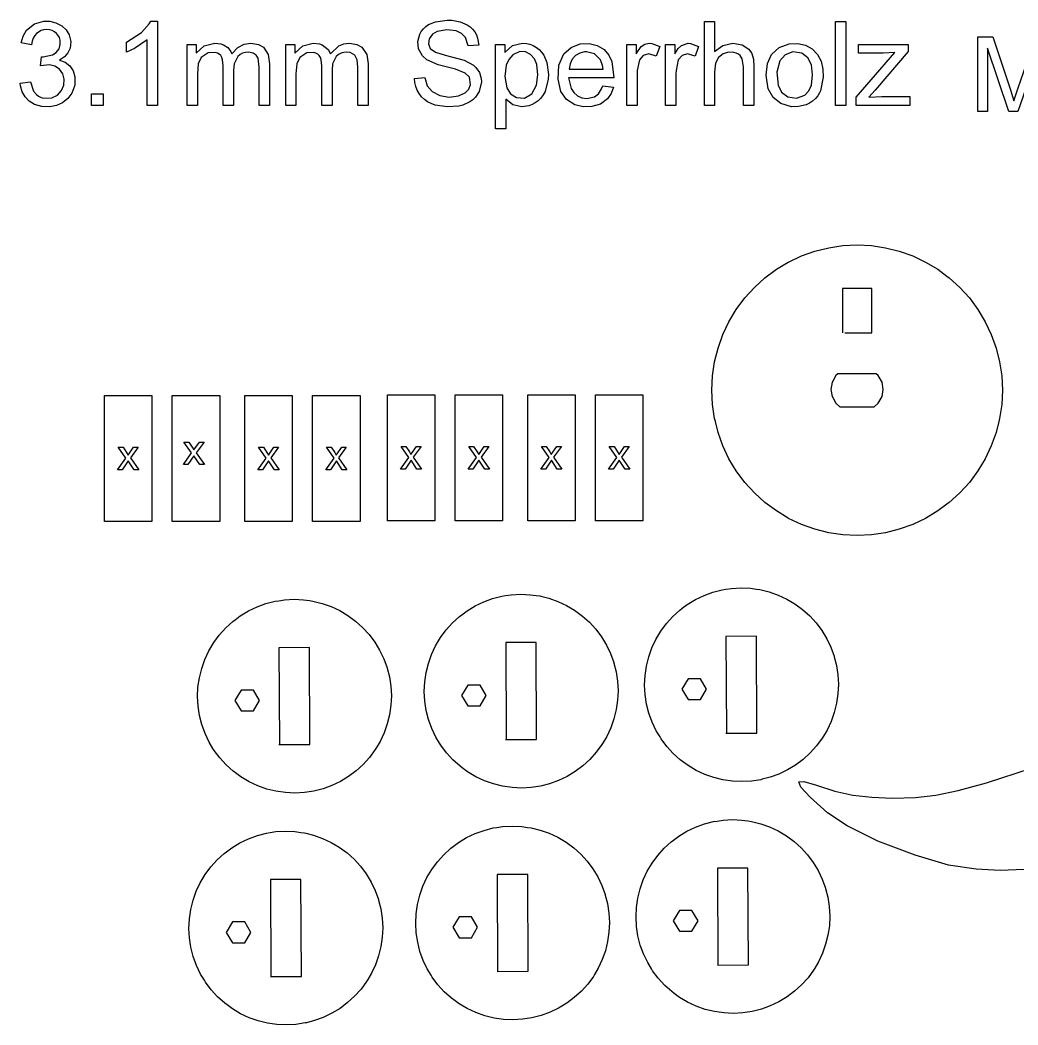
# Model space of a CAD drawing. Extents: x -193 to 193, y -107 to 107.
# Drawn here: x -193.3 to -93.6, y 6.9 to 107.3 of the extents above; entities that cross this region are included whole.
import ezdxf

# ---------------------------------------------------------------- set-up
doc = ezdxf.new("R2010")
doc.units = 0
doc.layers.add('MODELSKETCH_VISIBLE', color=7, linetype='CONTINUOUS')

msp = doc.modelspace()

# ---------------------------------------------------------------- linework, layer by layer
at = {"layer": 'MODELSKETCH_VISIBLE'}
for p, q in [((-192.6, 106.29), (-191.83, 106.91)), ((-191.83, 106.91), (-190.87, 107.17)), ((-190.87, 107.17), (-190.29, 107.16)), ((-190.29, 107.16), (-189.67, 107.01)), ((-189.67, 107.01), (-189.09, 106.72)), ((-189.09, 106.72), (-188.65, 106.32)), ((-181.12, 106.05), (-180.36, 106.9)), ((-180.36, 106.9), (-180.2, 107.18)), ((-180.2, 107.18), (-179.54, 107.18)), ((-179.54, 107.18), (-179.54, 98.75)), ((-153.17, 106.16), (-152.96, 106.42)), ((-152.96, 106.42), (-152.72, 106.64)), ((-152.72, 106.64), (-152.44, 106.84)), ((-152.44, 106.84), (-151.76, 107.12)), ((-151.76, 107.12), (-150.57, 107.28)), ((-150.57, 107.28), (-150.12, 107.26)), ((-150.12, 107.26), (-149.3, 107.12)), ((-149.3, 107.12), (-148.59, 106.82)), ((-148.59, 106.82), (-148.3, 106.61)), ((-148.3, 106.61), (-148.04, 106.38)), ((-124.89, 107.14), (-123.86, 107.14)), ((-124.89, 98.75), (-124.89, 107.14)), ((-123.86, 107.14), (-123.86, 104.13)), ((-111.78, 107.14), (-110.75, 107.14)), ((-111.78, 98.75), (-111.78, 107.14)), ((-110.75, 107.14), (-110.75, 98.75)), ((-193.15, 105), (-192.96, 105.68)), ((-192.96, 105.68), (-192.6, 106.29)), ((-191.94, 105.48), (-192.05, 105.17)), ((-191.79, 105.74), (-191.94, 105.48)), ((-191.61, 105.95), (-191.79, 105.74)), ((-191.16, 106.24), (-191.61, 105.95)), ((-190.9, 106.3), (-191.16, 106.24)), ((-190.61, 106.33), (-190.9, 106.3)), ((-190.32, 106.3), (-190.61, 106.33)), ((-190.06, 106.24), (-190.32, 106.3)), ((-189.82, 106.12), (-190.06, 106.24)), ((-189.62, 105.96), (-189.82, 106.12)), ((-189.45, 105.76), (-189.62, 105.96)), ((-189.33, 105.54), (-189.45, 105.76)), ((-189.26, 105.29), (-189.33, 105.54)), ((-188.65, 106.32), (-188.35, 105.82)), ((-188.35, 105.82), (-188.18, 105.16)), ((-182.63, 105.07), (-181.12, 106.05)), ((-153.52, 105.16), (-153.32, 105.88)), ((-153.32, 105.88), (-153.17, 106.16)), ((-152.39, 105.42), (-152.45, 104.92)), ((-152.06, 105.88), (-152.39, 105.42)), ((-151.57, 106.16), (-152.06, 105.88)), ((-150.63, 106.31), (-151.57, 106.16)), ((-149.68, 106.21), (-150.63, 106.31)), ((-149.15, 105.96), (-149.68, 106.21)), ((-148.75, 105.54), (-149.15, 105.96)), ((-148.48, 104.7), (-148.75, 105.54)), ((-148.04, 106.38), (-147.83, 106.1)), ((-147.83, 106.1), (-147.66, 105.8)), ((-147.66, 105.8), (-147.54, 105.48)), ((-147.54, 105.48), (-147.42, 104.78)), ((-97.56, 98.14), (-97.56, 105.6)), ((-97.56, 105.6), (-96.08, 105.6)), ((-96.08, 105.6), (-94.31, 100.32)), ((-93.56, 100.41), (-91.77, 105.6)), ((-192.12, 104.82), (-193.15, 105)), ((-192.05, 105.17), (-192.12, 104.82)), ((-189.64, 104.05), (-189.36, 104.41)), ((-189.36, 104.41), (-189.24, 104.84)), ((-189.24, 104.84), (-189.26, 105.29)), ((-188.25, 104.48), (-188.47, 104)), ((-188.18, 105.16), (-188.25, 104.48)), ((-182.63, 104.07), (-182.63, 105.07)), ((-181.84, 104.44), (-182.63, 104.07)), ((-180.57, 105.32), (-181.84, 104.44)), ((-180.57, 98.75), (-180.57, 105.32)), ((-176.57, 104.83), (-175.65, 104.83)), ((-176.57, 98.75), (-176.57, 104.83)), ((-175.65, 104.83), (-175.65, 103.98)), ((-175.65, 103.98), (-174.86, 104.71)), ((-174.86, 104.71), (-173.81, 104.97)), ((-173.81, 104.97), (-173.19, 104.9)), ((-173.19, 104.9), (-172.93, 104.81)), ((-172.93, 104.81), (-172.5, 104.54)), ((-172.5, 104.54), (-172.19, 104.14)), ((-172.09, 103.9), (-171.49, 104.55)), ((-171.49, 104.55), (-170.88, 104.87)), ((-170.88, 104.87), (-170.21, 104.97)), ((-170.21, 104.97), (-169.99, 104.96)), ((-169.99, 104.96), (-169.44, 104.85)), ((-169.44, 104.85), (-168.95, 104.58)), ((-168.95, 104.58), (-168.46, 103.83)), ((-166.72, 104.83), (-165.8, 104.83)), ((-166.72, 98.75), (-166.72, 104.83)), ((-165.8, 104.83), (-165.8, 103.98)), ((-165.8, 103.98), (-165.01, 104.71)), ((-165.01, 104.71), (-163.96, 104.97)), ((-163.96, 104.97), (-163.35, 104.9)), ((-163.35, 104.9), (-163.08, 104.81)), ((-163.08, 104.81), (-162.48, 104.35)), ((-162.25, 103.9), (-161.41, 104.7)), ((-161.41, 104.7), (-160.91, 104.9)), ((-160.91, 104.9), (-160.37, 104.97)), ((-160.37, 104.97), (-160.15, 104.96)), ((-160.15, 104.96), (-159.6, 104.85)), ((-159.6, 104.85), (-159.1, 104.58)), ((-159.1, 104.58), (-158.61, 103.83)), ((-153.45, 104.42), (-153.52, 105.16)), ((-153.06, 103.7), (-153.45, 104.42)), ((-152.45, 104.92), (-152.27, 104.46)), ((-152.27, 104.46), (-151.74, 104.08)), ((-147.42, 104.78), (-148.48, 104.7)), ((-145.75, 104.83), (-144.81, 104.83)), ((-145.75, 96.42), (-145.75, 104.83)), ((-144.81, 104.83), (-144.81, 104.04)), ((-144.81, 104.04), (-144.06, 104.73)), ((-144.06, 104.73), (-143.05, 104.97)), ((-143.05, 104.97), (-142.67, 104.94)), ((-142.67, 104.94), (-142.31, 104.87)), ((-142.31, 104.87), (-141.98, 104.74)), ((-141.98, 104.74), (-141.67, 104.56)), ((-141.67, 104.56), (-141.39, 104.35)), ((-138.92, 103.9), (-138.2, 104.56)), ((-138.2, 104.56), (-137.29, 104.91)), ((-137.29, 104.91), (-136.39, 104.95)), ((-136.39, 104.95), (-135.6, 104.76)), ((-135.6, 104.76), (-134.9, 104.33)), ((-132.63, 104.83), (-131.7, 104.83)), ((-132.63, 98.75), (-132.63, 104.83)), ((-131.7, 104.83), (-131.7, 103.91)), ((-131.7, 103.91), (-131.21, 104.63)), ((-131.21, 104.63), (-130.83, 104.88)), ((-130.83, 104.88), (-130.39, 104.97)), ((-130.39, 104.97), (-130.13, 104.95)), ((-130.13, 104.95), (-129.33, 104.64)), ((-129.33, 104.64), (-129.69, 103.68)), ((-128.76, 104.83), (-127.84, 104.83)), ((-128.76, 98.75), (-128.76, 104.83)), ((-127.84, 104.83), (-127.84, 103.91)), ((-127.84, 103.91), (-127.5, 104.44)), ((-127.5, 104.44), (-127.18, 104.76)), ((-127.18, 104.76), (-126.52, 104.97)), ((-126.52, 104.97), (-126.26, 104.95)), ((-126.26, 104.95), (-125.46, 104.64)), ((-125.46, 104.64), (-125.82, 103.68)), ((-123.86, 104.13), (-123.04, 104.76)), ((-123.04, 104.76), (-122.03, 104.97)), ((-122.03, 104.97), (-121.12, 104.82)), ((-121.12, 104.82), (-120.44, 104.38)), ((-120.44, 104.38), (-120.15, 103.96)), ((-118.18, 103.83), (-117.4, 104.56)), ((-117.4, 104.56), (-116.4, 104.92)), ((-116.4, 104.92), (-115.55, 104.95)), ((-115.55, 104.95), (-114.78, 104.79)), ((-114.78, 104.79), (-114.11, 104.41)), ((-114.11, 104.41), (-113.57, 103.86)), ((-109.5, 104.83), (-104.53, 104.83)), ((-109.5, 103.99), (-109.5, 104.83)), ((-104.53, 104.83), (-104.53, 104.15)), ((-94.46, 98.14), (-96.61, 104.49)), ((-96.61, 104.49), (-96.61, 98.14)), ((-191.22, 102.72), (-191.11, 103.63)), ((-191.11, 103.63), (-190.94, 103.62)), ((-190.94, 103.62), (-190.03, 103.81)), ((-190.03, 103.81), (-189.64, 104.05)), ((-188.83, 103.6), (-189.33, 103.29)), ((-188.47, 104), (-188.83, 103.6)), ((-175.15, 103.56), (-175.45, 102.93)), ((-174.45, 104.02), (-175.15, 103.56)), ((-173.77, 104.05), (-174.45, 104.02)), ((-173.54, 103.99), (-173.77, 104.05)), ((-173.36, 103.88), (-173.54, 103.99)), ((-173.21, 103.73), (-173.36, 103.88)), ((-173.1, 103.54), (-173.21, 103.73)), ((-173.02, 103.3), (-173.1, 103.54)), ((-172.19, 104.14), (-172.09, 103.9)), ((-171.5, 103.65), (-171.87, 102.92)), ((-171.28, 103.84), (-171.5, 103.65)), ((-171.03, 103.97), (-171.28, 103.84)), ((-170.75, 104.05), (-171.03, 103.97)), ((-170.44, 104.07), (-170.75, 104.05)), ((-169.96, 103.98), (-170.44, 104.07)), ((-169.66, 103.78), (-169.96, 103.98)), ((-169.46, 103.47), (-169.66, 103.78)), ((-169.36, 102.58), (-169.46, 103.47)), ((-168.46, 103.83), (-168.34, 102.92)), ((-165.31, 103.56), (-165.6, 102.93)), ((-164.61, 104.02), (-165.31, 103.56)), ((-163.92, 104.05), (-164.61, 104.02)), ((-163.7, 103.99), (-163.92, 104.05)), ((-163.51, 103.88), (-163.7, 103.99)), ((-163.36, 103.73), (-163.51, 103.88)), ((-163.25, 103.54), (-163.36, 103.73)), ((-163.18, 103.3), (-163.25, 103.54)), ((-162.48, 104.35), (-162.25, 103.9)), ((-161.66, 103.65), (-162.03, 102.92)), ((-161.44, 103.84), (-161.66, 103.65)), ((-161.18, 103.97), (-161.44, 103.84)), ((-160.9, 104.05), (-161.18, 103.97)), ((-160.6, 104.07), (-160.9, 104.05)), ((-160.26, 104.03), (-160.6, 104.07)), ((-159.81, 103.78), (-160.26, 104.03)), ((-159.57, 103.31), (-159.81, 103.78)), ((-158.61, 103.83), (-158.49, 102.92)), ((-152.62, 103.31), (-153.06, 103.7)), ((-151.74, 104.08), (-150.78, 103.78)), ((-150.78, 103.78), (-148.9, 103.29)), ((-144.04, 103.81), (-144.44, 103.35)), ((-143.31, 104.15), (-144.04, 103.81)), ((-142.75, 104.1), (-143.31, 104.15)), ((-142.25, 103.84), (-142.75, 104.1)), ((-141.87, 103.4), (-142.25, 103.84)), ((-141.64, 102.86), (-141.87, 103.4)), ((-141.39, 104.35), (-141.15, 104.08)), ((-141.15, 104.08), (-140.94, 103.78)), ((-140.94, 103.78), (-140.64, 103.06)), ((-139.42, 102.79), (-138.92, 103.9)), ((-138.09, 103.38), (-138.31, 102.92)), ((-137.76, 103.74), (-138.09, 103.38)), ((-137.34, 103.99), (-137.76, 103.74)), ((-136.85, 104.11), (-137.34, 103.99)), ((-136.68, 104.12), (-136.85, 104.11)), ((-135.85, 103.91), (-136.68, 104.12)), ((-135.26, 103.31), (-135.85, 103.91)), ((-134.9, 104.33), (-134.43, 103.79)), ((-134.43, 103.79), (-134.12, 103.14)), ((-130.99, 103.74), (-131.36, 103.31)), ((-130.44, 103.9), (-130.99, 103.74)), ((-129.69, 103.68), (-130.44, 103.9)), ((-127.12, 103.74), (-127.5, 103.31)), ((-126.58, 103.9), (-127.12, 103.74)), ((-125.82, 103.68), (-126.58, 103.9)), ((-123.46, 103.56), (-123.76, 102.98)), ((-123.01, 103.9), (-123.46, 103.56)), ((-122.47, 104.07), (-123.01, 103.9)), ((-121.96, 104.06), (-122.47, 104.07)), ((-121.71, 103.99), (-121.96, 104.06)), ((-121.49, 103.88), (-121.71, 103.99)), ((-121.3, 103.73), (-121.49, 103.88)), ((-121.1, 103.4), (-121.3, 103.73)), ((-120.97, 102.6), (-121.1, 103.4)), ((-120.15, 103.96), (-119.99, 103.39)), ((-119.99, 103.39), (-119.94, 102.6)), ((-118.58, 102.94), (-118.18, 103.83)), ((-116.82, 103.82), (-117.36, 103.21)), ((-116.05, 104.1), (-116.82, 103.82)), ((-115.16, 103.97), (-116.05, 104.1)), ((-114.55, 103.5), (-115.16, 103.97)), ((-114.2, 102.81), (-114.55, 103.5)), ((-113.57, 103.86), (-113.21, 103.17)), ((-109.73, 99.59), (-105.86, 104.03)), ((-107.02, 103.99), (-109.5, 103.99)), ((-104.53, 104.15), (-107.82, 100.29)), ((-105.86, 104.03), (-107.02, 103.99)), ((-91.4, 104.38), (-93.56, 98.14)), ((-190.33, 102.83), (-191.22, 102.72)), ((-189.77, 102.69), (-190.33, 102.83)), ((-189.32, 102.38), (-189.77, 102.69)), ((-189.33, 103.29), (-188.75, 103.08)), ((-189, 101.93), (-189.32, 102.38)), ((-188.75, 103.08), (-188.28, 102.71)), ((-188.28, 102.71), (-187.95, 102.21)), ((-175.45, 102.93), (-175.54, 101.9)), ((-172.96, 102.7), (-173.02, 103.3)), ((-172.96, 98.75), (-172.96, 102.7)), ((-171.87, 102.92), (-171.93, 102.28)), ((-169.36, 98.75), (-169.36, 102.58)), ((-168.34, 102.92), (-168.34, 98.75)), ((-165.6, 102.93), (-165.69, 101.9)), ((-163.11, 102.7), (-163.18, 103.3)), ((-163.11, 98.75), (-163.11, 102.7)), ((-162.03, 102.92), (-162.08, 102.28)), ((-159.52, 102.58), (-159.57, 103.31)), ((-159.52, 98.75), (-159.52, 102.58)), ((-158.49, 102.92), (-158.49, 98.75)), ((-151.48, 102.83), (-152.62, 103.31)), ((-149.76, 102.38), (-151.48, 102.83)), ((-148.77, 101.99), (-149.76, 102.38)), ((-148.9, 103.29), (-147.96, 102.79)), ((-147.96, 102.79), (-147.71, 102.56)), ((-147.71, 102.56), (-147.36, 102.05)), ((-144.69, 102.79), (-144.82, 101.66)), ((-144.44, 103.35), (-144.69, 102.79)), ((-141.52, 101.82), (-141.64, 102.86)), ((-140.64, 103.06), (-140.47, 101.84)), ((-139.51, 101.38), (-139.42, 102.79)), ((-138.31, 102.92), (-138.41, 102.38)), ((-138.41, 102.38), (-135.01, 102.38)), ((-135.06, 102.74), (-135.26, 103.31)), ((-135.01, 102.38), (-135.06, 102.74)), ((-134.12, 103.14), (-133.93, 101.53)), ((-131.36, 103.31), (-131.59, 102.26)), ((-127.5, 103.31), (-127.72, 102.26)), ((-123.76, 102.98), (-123.86, 102.08)), ((-120.97, 98.75), (-120.97, 102.6)), ((-119.94, 102.6), (-119.94, 98.75)), ((-118.71, 101.79), (-118.58, 102.94)), ((-117.36, 103.21), (-117.64, 102.07)), ((-114.07, 101.8), (-114.2, 102.81)), ((-113.21, 103.17), (-113.04, 102.39)), ((-113.04, 102.39), (-113.02, 101.59)), ((-188.86, 101.38), (-189, 101.93)), ((-188.9, 100.78), (-188.86, 101.38)), ((-187.95, 102.21), (-187.79, 101.62)), ((-187.79, 101.62), (-187.8, 100.78)), ((-175.54, 101.9), (-175.54, 98.75)), ((-171.93, 102.28), (-171.93, 98.75)), ((-165.69, 101.9), (-165.69, 98.75)), ((-162.08, 102.28), (-162.08, 98.75)), ((-153.85, 101.45), (-152.8, 101.54)), ((-153.81, 101.04), (-153.85, 101.45)), ((-152.8, 101.54), (-152.58, 100.72)), ((-148.36, 101.57), (-148.77, 101.99)), ((-148.25, 100.84), (-148.36, 101.57)), ((-147.36, 102.05), (-147.19, 101.45)), ((-147.19, 101.45), (-147.17, 101.12)), ((-144.82, 101.66), (-144.63, 100.53)), ((-141.65, 100.78), (-141.52, 101.82)), ((-140.49, 101.38), (-140.8, 100.16)), ((-140.47, 101.84), (-140.49, 101.38)), ((-139.22, 100.15), (-139.51, 101.38)), ((-138.46, 101.53), (-138.21, 100.46)), ((-133.93, 101.53), (-138.46, 101.53)), ((-131.59, 102.26), (-131.6, 101.93)), ((-131.6, 101.93), (-131.6, 98.75)), ((-127.72, 102.26), (-127.74, 101.93)), ((-127.74, 101.93), (-127.74, 98.75)), ((-123.86, 102.08), (-123.86, 98.75)), ((-118.51, 100.43), (-118.71, 101.79)), ((-117.64, 102.07), (-117.52, 100.77)), ((-114.2, 100.78), (-114.07, 101.8)), ((-113.02, 101.59), (-113.28, 100.21)), ((-193.25, 100.97), (-192.23, 101.11)), ((-193.22, 100.71), (-193.25, 100.97)), ((-193.05, 100.13), (-193.22, 100.71)), ((-192.23, 101.11), (-191.91, 100.2)), ((-189.13, 100.24), (-188.9, 100.78)), ((-187.8, 100.78), (-188.08, 99.99)), ((-153.72, 100.65), (-153.81, 101.04)), ((-153.58, 100.29), (-153.72, 100.65)), ((-152.58, 100.72), (-152.1, 100.14)), ((-148.77, 100.02), (-148.43, 100.38)), ((-148.43, 100.38), (-148.25, 100.84)), ((-147.17, 101.12), (-147.38, 100.16)), ((-144.63, 100.53), (-144.26, 99.93)), ((-142.14, 99.91), (-141.65, 100.78)), ((-138.21, 100.46), (-137.94, 100.04)), ((-135.47, 99.93), (-135.15, 100.41)), ((-135.15, 100.41), (-135.02, 100.71)), ((-135.02, 100.71), (-133.96, 100.58)), ((-133.96, 100.58), (-134.2, 99.96)), ((-118.03, 99.56), (-118.51, 100.43)), ((-117.52, 100.77), (-117.17, 100.08)), ((-114.44, 100.23), (-114.2, 100.78)), ((-93.96, 99.21), (-93.56, 100.41)), ((-192.75, 99.62), (-193.05, 100.13)), ((-192.34, 99.19), (-192.75, 99.62)), ((-191.91, 100.2), (-191.62, 99.84)), ((-191.62, 99.84), (-191.4, 99.67)), ((-191.4, 99.67), (-191.15, 99.55)), ((-191.15, 99.55), (-190.88, 99.48)), ((-190.88, 99.48), (-190.07, 99.53)), ((-190.07, 99.53), (-189.53, 99.8)), ((-189.53, 99.8), (-189.13, 100.24)), ((-188.49, 99.44), (-189.01, 99.02)), ((-188.08, 99.99), (-188.49, 99.44)), ((-186.12, 99.93), (-184.95, 99.93)), ((-186.12, 98.75), (-186.12, 99.93)), ((-184.95, 99.93), (-184.95, 98.75)), ((-153.38, 99.94), (-153.58, 100.29)), ((-153.15, 99.63), (-153.38, 99.94)), ((-152.86, 99.36), (-153.15, 99.63)), ((-152.1, 100.14), (-151.31, 99.75)), ((-151.31, 99.75), (-150.38, 99.6)), ((-150.38, 99.6), (-149.45, 99.71)), ((-149.45, 99.71), (-148.77, 100.02)), ((-147.76, 99.58), (-148.02, 99.33)), ((-147.38, 100.16), (-147.76, 99.58)), ((-144.72, 99.38), (-144.72, 96.42)), ((-144.01, 98.81), (-144.72, 99.38)), ((-144.26, 99.93), (-143.67, 99.54)), ((-143.67, 99.54), (-142.85, 99.5)), ((-142.85, 99.5), (-142.14, 99.91)), ((-141.22, 99.5), (-141.48, 99.23)), ((-140.99, 99.81), (-141.22, 99.5)), ((-140.8, 100.16), (-140.99, 99.81)), ((-138.66, 99.35), (-139.22, 100.15)), ((-137.94, 100.04), (-137.57, 99.72)), ((-137.57, 99.72), (-137.12, 99.52)), ((-137.12, 99.52), (-136.63, 99.46)), ((-136.63, 99.46), (-135.87, 99.63)), ((-135.87, 99.63), (-135.47, 99.93)), ((-134.58, 99.41), (-135.28, 98.89)), ((-134.2, 99.96), (-134.58, 99.41)), ((-117.26, 98.94), (-118.03, 99.56)), ((-117.17, 100.08), (-116.56, 99.61)), ((-116.56, 99.61), (-115.68, 99.47)), ((-115.68, 99.47), (-114.85, 99.79)), ((-114.85, 99.79), (-114.44, 100.23)), ((-113.8, 99.44), (-114.07, 99.19)), ((-113.56, 99.71), (-113.8, 99.44)), ((-113.37, 100.03), (-113.56, 99.71)), ((-113.28, 100.21), (-113.37, 100.03)), ((-109.73, 98.75), (-109.73, 99.59)), ((-107.82, 100.29), (-108.46, 99.59)), ((-108.46, 99.59), (-107.16, 99.64)), ((-107.16, 99.64), (-104.35, 99.64)), ((-104.35, 99.64), (-104.35, 98.75)), ((-94.31, 100.32), (-93.96, 99.21)), ((-191.83, 98.86), (-192.34, 99.19)), ((-191.07, 98.64), (-191.83, 98.86)), ((-190.29, 98.61), (-191.07, 98.64)), ((-189.62, 98.74), (-190.29, 98.61)), ((-189.01, 99.02), (-189.62, 98.74)), ((-184.95, 98.75), (-186.12, 98.75)), ((-179.54, 98.75), (-180.57, 98.75)), ((-175.54, 98.75), (-176.57, 98.75)), ((-171.93, 98.75), (-172.96, 98.75)), ((-168.34, 98.75), (-169.36, 98.75)), ((-165.69, 98.75), (-166.72, 98.75)), ((-162.08, 98.75), (-163.11, 98.75)), ((-158.49, 98.75), (-159.52, 98.75)), ((-152.54, 99.13), (-152.86, 99.36)), ((-152.18, 98.94), (-152.54, 99.13)), ((-151.77, 98.8), (-152.18, 98.94)), ((-150.6, 98.62), (-151.77, 98.8)), ((-149.42, 98.69), (-150.6, 98.62)), ((-149.02, 98.8), (-149.42, 98.69)), ((-148.32, 99.12), (-149.02, 98.8)), ((-148.02, 99.33), (-148.32, 99.12)), ((-143.12, 98.61), (-144.01, 98.81)), ((-142.43, 98.71), (-143.12, 98.61)), ((-142.1, 98.84), (-142.43, 98.71)), ((-141.78, 99.01), (-142.1, 98.84)), ((-141.48, 99.23), (-141.78, 99.01)), ((-137.83, 98.82), (-138.66, 99.35)), ((-136.99, 98.63), (-137.83, 98.82)), ((-136.13, 98.65), (-136.99, 98.63)), ((-135.28, 98.89), (-136.13, 98.65)), ((-131.6, 98.75), (-132.63, 98.75)), ((-127.74, 98.75), (-128.76, 98.75)), ((-123.86, 98.75), (-124.89, 98.75)), ((-119.94, 98.75), (-120.97, 98.75)), ((-116.17, 98.63), (-117.26, 98.94)), ((-115.47, 98.64), (-116.17, 98.63)), ((-114.73, 98.82), (-115.47, 98.64)), ((-114.39, 98.99), (-114.73, 98.82)), ((-114.07, 99.19), (-114.39, 98.99)), ((-110.75, 98.75), (-111.78, 98.75)), ((-104.35, 98.75), (-109.73, 98.75)), ((-96.61, 98.14), (-97.56, 98.14)), ((-93.56, 98.14), (-94.46, 98.14)), ((-144.72, 96.42), (-145.75, 96.42)), ((-113.84, 84.21), (-112.46, 84.55)), ((-112.46, 84.55), (-111.05, 84.76)), ((-111.05, 84.76), (-109.63, 84.83)), ((-109.63, 84.83), (-108.2, 84.76)), ((-108.2, 84.76), (-106.79, 84.55)), ((-106.79, 84.55), (-105.41, 84.21)), ((-116.47, 83.12), (-115.18, 83.73)), ((-115.18, 83.73), (-113.84, 84.21)), ((-105.41, 84.21), (-104.07, 83.73)), ((-104.07, 83.73), (-102.78, 83.12)), ((-118.84, 81.54), (-117.69, 82.39)), ((-117.69, 82.39), (-116.51, 83.09)), ((-116.51, 83.09), (-116.47, 83.12)), ((-102.78, 83.12), (-101.56, 82.39)), ((-101.56, 82.39), (-100.66, 81.72)), ((-119.89, 80.58), (-118.84, 81.54)), ((-100.66, 81.72), (-100.42, 81.54)), ((-100.42, 81.54), (-99.36, 80.58)), ((-120.85, 79.53), (-119.89, 80.58)), ((-111.08, 80.48), (-111.08, 79.06)), ((-108.17, 80.48), (-111.08, 80.48)), ((-108.17, 79.06), (-108.17, 80.48)), ((-99.36, 80.58), (-98.41, 79.53)), ((-121.7, 78.38), (-120.85, 79.53)), ((-98.41, 79.53), (-97.56, 78.38)), ((-122.43, 77.16), (-121.7, 78.38)), ((-111.08, 79.06), (-111.08, 76.03)), ((-108.17, 76.03), (-108.17, 79.06)), ((-97.56, 78.38), (-96.82, 77.16)), ((-123.04, 75.87), (-122.43, 77.16)), ((-96.82, 77.16), (-96.22, 75.87)), ((-123.52, 74.53), (-123.04, 75.87)), ((-110.87, 76.03), (-108.17, 76.03)), ((-96.22, 75.87), (-95.74, 74.53)), ((-123.86, 73.15), (-123.52, 74.53)), ((-95.74, 74.53), (-95.39, 73.15)), ((-124.07, 71.74), (-123.86, 73.15)), ((-95.39, 73.15), (-95.18, 71.74)), ((-124.14, 70.32), (-124.07, 71.74)), ((-111.74, 71.78), (-112.05, 71.23)), ((-111.54, 71.96), (-111.74, 71.78)), ((-108.7, 71.96), (-111.54, 71.96)), ((-108.54, 71.96), (-108.7, 71.96)), ((-107.72, 71.96), (-108.54, 71.96)), ((-107.51, 71.78), (-107.72, 71.96)), ((-107.14, 71.13), (-107.51, 71.78)), ((-95.18, 71.74), (-95.11, 70.32)), ((-124.07, 68.89), (-124.14, 70.32)), ((-112.11, 71.13), (-112.24, 70.4)), ((-112.24, 70.4), (-112.11, 69.68)), ((-112.05, 71.23), (-112.11, 71.13)), ((-107.01, 70.4), (-107.14, 71.13)), ((-107.14, 69.68), (-107.01, 70.4)), ((-95.11, 70.32), (-95.18, 68.89)), ((-184.82, 57.2), (-184.82, 69.78)), ((-184.82, 69.78), (-180.08, 69.78)), ((-180.08, 69.78), (-180.08, 57.2)), ((-178.05, 57.2), (-178.05, 69.78)), ((-178.05, 69.78), (-173.31, 69.78)), ((-173.31, 69.78), (-173.31, 57.2)), ((-170.8, 57.2), (-170.8, 69.78)), ((-170.8, 69.78), (-166.06, 69.78)), ((-166.06, 69.78), (-166.06, 57.2)), ((-164.03, 57.2), (-164.03, 69.78)), ((-164.03, 69.78), (-159.28, 69.78)), ((-159.28, 69.78), (-159.28, 57.2)), ((-156.56, 57.27), (-156.56, 69.85)), ((-156.56, 69.85), (-151.82, 69.85)), ((-151.82, 69.85), (-151.82, 57.27)), ((-149.79, 57.27), (-149.79, 69.85)), ((-149.79, 69.85), (-145.05, 69.85)), ((-145.05, 69.85), (-145.05, 57.27)), ((-142.54, 57.27), (-142.54, 69.85)), ((-142.54, 69.85), (-137.8, 69.85)), ((-137.8, 69.85), (-137.8, 57.27)), ((-135.77, 57.27), (-135.77, 69.85)), ((-135.77, 69.85), (-131.03, 69.85)), ((-131.03, 69.85), (-131.03, 57.27)), ((-112.11, 69.68), (-112.05, 69.58)), ((-112.05, 69.58), (-111.74, 69.03)), ((-107.51, 69.03), (-107.14, 69.68)), ((-123.86, 67.48), (-124.07, 68.89)), ((-111.74, 69.03), (-111.34, 68.67)), ((-111.34, 68.67), (-108.54, 68.67)), ((-108.54, 68.67), (-107.91, 68.67)), ((-107.91, 68.67), (-107.51, 69.03)), ((-95.18, 68.89), (-95.39, 67.48)), ((-123.79, 67.18), (-123.86, 67.48)), ((-95.39, 67.48), (-95.46, 67.18)), ((-123.52, 66.1), (-123.79, 67.18)), ((-95.46, 67.18), (-95.74, 66.1)), ((-123.04, 64.76), (-123.52, 66.1)), ((-95.74, 66.1), (-96.22, 64.76)), ((-183.44, 64.62), (-182.97, 64.62)), ((-182.68, 63.53), (-183.44, 64.62)), ((-182.97, 64.62), (-182.62, 64.09)), ((-182.46, 63.83), (-181.91, 64.62)), ((-181.45, 64.62), (-182.23, 63.55)), ((-181.91, 64.62), (-181.45, 64.62)), ((-176.88, 65.13), (-176.4, 65.13)), ((-176.12, 64.05), (-176.88, 65.13)), ((-176.4, 65.13), (-176.05, 64.61)), ((-176.05, 64.61), (-175.9, 64.35)), ((-175.9, 64.35), (-175.34, 65.13)), ((-174.88, 65.13), (-175.67, 64.07)), ((-175.34, 65.13), (-174.88, 65.13)), ((-169.42, 64.62), (-168.95, 64.62)), ((-168.66, 63.53), (-169.42, 64.62)), ((-168.95, 64.62), (-168.6, 64.09)), ((-168.44, 63.83), (-167.89, 64.62)), ((-167.43, 64.62), (-168.21, 63.55)), ((-167.89, 64.62), (-167.43, 64.62)), ((-162.65, 64.62), (-162.17, 64.62)), ((-161.89, 63.53), (-162.65, 64.62)), ((-162.17, 64.62), (-161.82, 64.09)), ((-161.67, 63.83), (-161.11, 64.62)), ((-160.66, 64.62), (-161.44, 63.55)), ((-161.11, 64.62), (-160.66, 64.62)), ((-155.19, 64.69), (-154.71, 64.69)), ((-154.43, 63.6), (-155.19, 64.69)), ((-154.71, 64.69), (-154.36, 64.16)), ((-154.21, 63.9), (-153.65, 64.69)), ((-153.19, 64.69), (-153.98, 63.62)), ((-153.65, 64.69), (-153.19, 64.69)), ((-148.41, 64.69), (-147.94, 64.69)), ((-147.65, 63.6), (-148.41, 64.69)), ((-147.94, 64.69), (-147.59, 64.16)), ((-147.43, 63.9), (-146.88, 64.69)), ((-146.42, 64.69), (-147.2, 63.62)), ((-146.88, 64.69), (-146.42, 64.69)), ((-141.16, 64.69), (-140.69, 64.69)), ((-140.4, 63.6), (-141.16, 64.69)), ((-140.69, 64.69), (-140.34, 64.16)), ((-140.19, 63.9), (-139.63, 64.69)), ((-139.17, 64.69), (-139.95, 63.62)), ((-139.63, 64.69), (-139.17, 64.69)), ((-134.39, 64.69), (-133.91, 64.69)), ((-133.63, 63.6), (-134.39, 64.69)), ((-133.91, 64.69), (-133.57, 64.16)), ((-133.41, 63.9), (-132.86, 64.69)), ((-132.4, 64.69), (-133.18, 63.62)), ((-132.86, 64.69), (-132.4, 64.69)), ((-122.43, 63.47), (-123.04, 64.76)), ((-96.22, 64.76), (-96.82, 63.47)), ((-183.51, 62.36), (-182.68, 63.53)), ((-182.45, 63.25), (-183.04, 62.36)), ((-182.62, 64.09), (-182.46, 63.83)), ((-181.86, 62.36), (-182.45, 63.25)), ((-182.23, 63.55), (-181.39, 62.36)), ((-176.94, 62.88), (-176.12, 64.05)), ((-175.88, 63.77), (-176.48, 62.88)), ((-175.3, 62.88), (-175.88, 63.77)), ((-175.67, 64.07), (-174.83, 62.88)), ((-169.49, 62.36), (-168.66, 63.53)), ((-168.43, 63.25), (-169.02, 62.36)), ((-168.6, 64.09), (-168.44, 63.83)), ((-167.84, 62.36), (-168.43, 63.25)), ((-168.21, 63.55), (-167.37, 62.36)), ((-162.71, 62.36), (-161.89, 63.53)), ((-161.65, 63.25), (-162.25, 62.36)), ((-161.82, 64.09), (-161.67, 63.83)), ((-161.07, 62.36), (-161.65, 63.25)), ((-161.44, 63.55), (-160.6, 62.36)), ((-155.25, 62.43), (-154.43, 63.6)), ((-154.19, 63.32), (-154.79, 62.43)), ((-154.36, 64.16), (-154.21, 63.9)), ((-153.61, 62.43), (-154.19, 63.32)), ((-153.98, 63.62), (-153.14, 62.43)), ((-148.48, 62.43), (-147.65, 63.6)), ((-147.42, 63.32), (-148.01, 62.43)), ((-147.59, 64.16), (-147.43, 63.9)), ((-146.83, 62.43), (-147.42, 63.32)), ((-147.2, 63.62), (-146.36, 62.43)), ((-141.23, 62.43), (-140.4, 63.6)), ((-140.17, 63.32), (-140.76, 62.43)), ((-140.34, 64.16), (-140.19, 63.9)), ((-139.58, 62.43), (-140.17, 63.32)), ((-139.95, 63.62), (-139.12, 62.43)), ((-134.45, 62.43), (-133.63, 63.6)), ((-133.4, 63.32), (-133.99, 62.43)), ((-133.57, 64.16), (-133.41, 63.9)), ((-132.81, 62.43), (-133.4, 63.32)), ((-133.18, 63.62), (-132.34, 62.43)), ((-121.7, 62.25), (-122.43, 63.47)), ((-96.82, 63.47), (-97.56, 62.25)), ((-183.04, 62.36), (-183.51, 62.36)), ((-181.39, 62.36), (-181.86, 62.36)), ((-176.48, 62.88), (-176.94, 62.88)), ((-174.83, 62.88), (-175.3, 62.88)), ((-169.02, 62.36), (-169.49, 62.36)), ((-167.37, 62.36), (-167.84, 62.36)), ((-162.25, 62.36), (-162.71, 62.36)), ((-160.6, 62.36), (-161.07, 62.36)), ((-154.79, 62.43), (-155.25, 62.43)), ((-153.14, 62.43), (-153.61, 62.43)), ((-148.01, 62.43), (-148.48, 62.43)), ((-146.36, 62.43), (-146.83, 62.43)), ((-140.76, 62.43), (-141.23, 62.43)), ((-139.12, 62.43), (-139.58, 62.43)), ((-133.99, 62.43), (-134.45, 62.43)), ((-132.34, 62.43), (-132.81, 62.43)), ((-120.85, 61.11), (-121.7, 62.25)), ((-97.56, 62.25), (-98.41, 61.11)), ((-119.89, 60.05), (-120.85, 61.11)), ((-98.41, 61.11), (-99.36, 60.05)), ((-118.84, 59.1), (-119.89, 60.05)), ((-99.36, 60.05), (-100.42, 59.1)), ((-117.69, 58.25), (-118.84, 59.1)), ((-116.51, 57.54), (-117.69, 58.25)), ((-101.56, 58.25), (-102.78, 57.51)), ((-100.66, 58.92), (-101.56, 58.25)), ((-100.42, 59.1), (-100.66, 58.92)), ((-151.82, 57.27), (-156.56, 57.27)), ((-145.05, 57.27), (-149.79, 57.27)), ((-137.8, 57.27), (-142.54, 57.27)), ((-131.03, 57.27), (-135.77, 57.27)), ((-116.47, 57.51), (-116.51, 57.54)), ((-115.18, 56.91), (-116.47, 57.51)), ((-102.78, 57.51), (-104.07, 56.91)), ((-180.08, 57.2), (-184.82, 57.2)), ((-173.31, 57.2), (-178.05, 57.2)), ((-166.06, 57.2), (-170.8, 57.2)), ((-159.28, 57.2), (-164.03, 57.2)), ((-113.84, 56.43), (-115.18, 56.91)), ((-112.46, 56.08), (-113.84, 56.43)), ((-105.41, 56.43), (-106.79, 56.08)), ((-104.07, 56.91), (-105.41, 56.43)), ((-111.05, 55.87), (-112.46, 56.08)), ((-109.63, 55.8), (-111.05, 55.87)), ((-108.2, 55.87), (-109.63, 55.8)), ((-106.79, 56.08), (-108.2, 55.87)), ((-124.03, 50.15), (-123.11, 50.38)), ((-123.11, 50.38), (-122.75, 50.44)), ((-122.75, 50.44), (-122.17, 50.52)), ((-122.17, 50.52), (-121.22, 50.57)), ((-121.22, 50.57), (-120.27, 50.53)), ((-120.27, 50.53), (-119.69, 50.45)), ((-119.69, 50.45), (-119.33, 50.4)), ((-119.33, 50.4), (-119.2, 50.36)), ((-119.2, 50.36), (-118.41, 50.17)), ((-168.69, 49), (-167.77, 49.24)), ((-167.77, 49.24), (-167.41, 49.29)), ((-167.41, 49.29), (-166.83, 49.38)), ((-166.83, 49.38), (-165.88, 49.43)), ((-165.88, 49.43), (-164.93, 49.39)), ((-164.93, 49.39), (-164.35, 49.3)), ((-164.35, 49.3), (-163.99, 49.25)), ((-163.99, 49.25), (-163.86, 49.22)), ((-163.86, 49.22), (-163.07, 49.02)), ((-147.79, 48.78), (-146.93, 49.19)), ((-146.93, 49.19), (-146.04, 49.51)), ((-146.04, 49.51), (-145.12, 49.74)), ((-145.12, 49.74), (-144.76, 49.8)), ((-144.76, 49.8), (-144.18, 49.89)), ((-144.18, 49.89), (-143.23, 49.94)), ((-143.23, 49.94), (-142.28, 49.89)), ((-142.28, 49.89), (-141.7, 49.81)), ((-141.7, 49.81), (-141.34, 49.76)), ((-141.34, 49.76), (-141.21, 49.73)), ((-141.21, 49.73), (-140.42, 49.53)), ((-140.42, 49.53), (-139.52, 49.22)), ((-139.52, 49.22), (-138.66, 48.81)), ((-126.59, 48.92), (-125.78, 49.41)), ((-125.78, 49.41), (-124.92, 49.82)), ((-124.92, 49.82), (-124.03, 50.15)), ((-118.41, 50.17), (-117.51, 49.85)), ((-117.51, 49.85), (-116.65, 49.45)), ((-116.65, 49.45), (-115.84, 48.97)), ((-171.25, 47.78), (-170.44, 48.27)), ((-170.44, 48.27), (-169.58, 48.68)), ((-169.58, 48.68), (-168.69, 49)), ((-163.07, 49.02), (-162.17, 48.71)), ((-162.17, 48.71), (-161.31, 48.31)), ((-161.31, 48.31), (-160.5, 47.82)), ((-149.13, 47.89), (-148.6, 48.28)), ((-148.6, 48.28), (-147.79, 48.78)), ((-138.66, 48.81), (-137.85, 48.33)), ((-137.85, 48.33), (-137.08, 47.76)), ((-128.05, 47.71), (-127.35, 48.35)), ((-127.35, 48.35), (-127.12, 48.53)), ((-127.12, 48.53), (-126.59, 48.92)), ((-115.84, 48.97), (-115.07, 48.4)), ((-115.07, 48.4), (-114.36, 47.77)), ((-172.71, 46.57), (-172.01, 47.21)), ((-172.01, 47.21), (-171.78, 47.38)), ((-171.78, 47.38), (-171.25, 47.78)), ((-160.5, 47.82), (-159.73, 47.26)), ((-159.73, 47.26), (-159.03, 46.62)), ((-150.06, 47.08), (-149.36, 47.72)), ((-149.36, 47.72), (-149.13, 47.89)), ((-137.08, 47.76), (-136.38, 47.13)), ((-128.68, 47.01), (-128.05, 47.71)), ((-114.36, 47.77), (-113.72, 47.07)), ((-173.35, 45.86), (-172.71, 46.57)), ((-159.03, 46.62), (-158.39, 45.92)), ((-151.26, 45.6), (-150.7, 46.37)), ((-150.7, 46.37), (-150.06, 47.08)), ((-136.38, 47.13), (-135.74, 46.43)), ((-135.74, 46.43), (-135.17, 45.67)), ((-129.73, 45.43), (-129.25, 46.24)), ((-129.25, 46.24), (-128.68, 47.01)), ((-113.72, 47.07), (-113.15, 46.31)), ((-113.15, 46.31), (-112.66, 45.49)), ((-173.91, 45.1), (-173.35, 45.86)), ((-158.39, 45.92), (-157.82, 45.16)), ((-151.74, 44.79), (-151.26, 45.6)), ((-135.17, 45.67), (-134.68, 44.86)), ((-130.14, 44.57), (-129.73, 45.43)), ((-119.67, 45.75), (-122.73, 45.73)), ((-122.73, 45.73), (-122.69, 36.05)), ((-119.63, 36.06), (-119.67, 45.75)), ((-112.66, 45.49), (-112.25, 44.64)), ((-174.8, 43.42), (-174.39, 44.28)), ((-174.39, 44.28), (-173.91, 45.1)), ((-164.33, 44.6), (-167.39, 44.59)), ((-167.39, 44.59), (-167.35, 34.91)), ((-164.3, 34.92), (-164.33, 44.6)), ((-157.82, 45.16), (-157.33, 44.35)), ((-157.33, 44.35), (-156.92, 43.49)), ((-152.15, 43.93), (-151.74, 44.79)), ((-141.69, 45.11), (-144.74, 45.1)), ((-144.74, 45.1), (-144.7, 35.41)), ((-141.65, 35.43), (-141.69, 45.11)), ((-134.68, 44.86), (-134.27, 44)), ((-130.45, 43.67), (-130.14, 44.57)), ((-112.25, 44.64), (-111.93, 43.74)), ((-175.11, 42.52), (-174.8, 43.42)), ((-156.92, 43.49), (-156.59, 42.6)), ((-152.46, 43.03), (-152.15, 43.93)), ((-134.27, 44), (-133.94, 43.11)), ((-130.68, 42.75), (-130.45, 43.67)), ((-111.93, 43.74), (-111.92, 43.68)), ((-111.92, 43.68), (-111.7, 42.82)), ((-175.34, 41.6), (-175.11, 42.52)), ((-156.59, 42.6), (-156.58, 42.54)), ((-156.58, 42.54), (-156.36, 41.68)), ((-152.69, 42.11), (-152.46, 43.03)), ((-133.94, 43.11), (-133.93, 43.05)), ((-133.93, 43.05), (-133.71, 42.19)), ((-133.71, 42.19), (-133.56, 41.25)), ((-130.81, 41.81), (-130.68, 42.75)), ((-111.7, 42.82), (-111.55, 41.88)), ((-175.48, 40.66), (-175.34, 41.6)), ((-156.36, 41.68), (-156.21, 40.74)), ((-152.87, 40.22), (-152.83, 41.17)), ((-152.83, 41.17), (-152.69, 42.11)), ((-133.56, 41.25), (-133.51, 40.3)), ((-130.86, 40.86), (-130.81, 41.81)), ((-126.52, 41.5), (-127.14, 40.46)), ((-125.28, 41.5), (-126.52, 41.5)), ((-124.67, 40.46), (-125.28, 41.5)), ((-111.55, 41.88), (-111.5, 40.94)), ((-175.52, 39.71), (-175.48, 40.66)), ((-171.18, 40.35), (-171.8, 39.32)), ((-169.95, 40.35), (-171.18, 40.35)), ((-169.33, 39.32), (-169.95, 40.35)), ((-156.21, 40.74), (-156.16, 39.79)), ((-152.82, 39.27), (-152.87, 40.22)), ((-148.53, 40.86), (-149.15, 39.82)), ((-147.3, 40.86), (-148.53, 40.86)), ((-146.68, 39.82), (-147.3, 40.86)), ((-133.51, 40.3), (-133.56, 39.35)), ((-130.81, 39.91), (-130.86, 40.86)), ((-127.14, 40.46), (-126.52, 39.42)), ((-125.28, 39.42), (-124.67, 40.46)), ((-111.5, 40.94), (-111.54, 39.99)), ((-175.47, 38.77), (-175.52, 39.71)), ((-171.8, 39.32), (-171.18, 38.28)), ((-169.95, 38.28), (-169.33, 39.32)), ((-156.16, 39.79), (-156.21, 38.84)), ((-152.68, 38.33), (-152.82, 39.27)), ((-149.15, 39.82), (-148.53, 38.79)), ((-147.3, 38.79), (-146.68, 39.82)), ((-133.56, 39.35), (-133.69, 38.41)), ((-130.66, 38.97), (-130.81, 39.91)), ((-126.52, 39.42), (-125.28, 39.42)), ((-111.54, 39.99), (-111.68, 39.05)), ((-175.33, 37.83), (-175.47, 38.77)), ((-171.18, 38.28), (-169.95, 38.28)), ((-156.21, 38.84), (-156.34, 37.9)), ((-152.44, 37.41), (-152.68, 38.33)), ((-148.53, 38.79), (-147.3, 38.79)), ((-133.69, 38.41), (-133.92, 37.49)), ((-130.43, 38.05), (-130.66, 38.97)), ((-111.68, 39.05), (-111.91, 38.13)), ((-175.09, 36.91), (-175.33, 37.83)), ((-156.34, 37.9), (-156.57, 36.98)), ((-152.12, 36.52), (-152.44, 37.41)), ((-133.92, 37.49), (-134.24, 36.59)), ((-130.11, 37.16), (-130.43, 38.05)), ((-129.7, 36.3), (-130.11, 37.16)), ((-112.22, 37.23), (-112.63, 36.37)), ((-111.91, 38.13), (-112.22, 37.23)), ((-174.77, 36.01), (-175.09, 36.91)), ((-156.57, 36.98), (-156.89, 36.08)), ((-151.71, 35.66), (-152.12, 36.52)), ((-134.24, 36.59), (-134.64, 35.73)), ((-129.32, 35.69), (-129.7, 36.3)), ((-112.63, 36.37), (-112.99, 35.75)), ((-174.36, 35.16), (-174.77, 36.01)), ((-173.99, 34.54), (-174.36, 35.16)), ((-157.29, 35.22), (-157.65, 34.61)), ((-156.89, 36.08), (-157.29, 35.22)), ((-151.34, 35.05), (-151.71, 35.66)), ((-144.75, 35.41), (-141.65, 35.43)), ((-134.64, 35.73), (-135.01, 35.12)), ((-129.2, 35.49), (-129.32, 35.69)), ((-128.64, 34.73), (-129.2, 35.49)), ((-122.73, 36.05), (-119.63, 36.06)), ((-113.11, 35.55), (-113.67, 34.79)), ((-112.99, 35.75), (-113.11, 35.55)), ((-173.87, 34.34), (-173.99, 34.54)), ((-173.3, 33.58), (-173.87, 34.34)), ((-167.4, 34.91), (-164.3, 34.92)), ((-157.77, 34.41), (-158.34, 33.64)), ((-157.65, 34.61), (-157.77, 34.41)), ((-151.22, 34.85), (-151.34, 35.05)), ((-150.65, 34.09), (-151.22, 34.85)), ((-135.69, 34.15), (-136.32, 33.44)), ((-135.12, 34.92), (-135.69, 34.15)), ((-135.01, 35.12), (-135.12, 34.92)), ((-127.99, 34.03), (-128.64, 34.73)), ((-113.67, 34.79), (-114.31, 34.08)), ((-172.66, 32.88), (-173.3, 33.58)), ((-158.34, 33.64), (-158.97, 32.94)), ((-150.01, 33.39), (-150.65, 34.09)), ((-149.3, 32.75), (-150.01, 33.39)), ((-136.32, 33.44), (-137.02, 32.8)), ((-127.29, 33.39), (-127.99, 34.03)), ((-127.06, 33.22), (-127.29, 33.39)), ((-126.52, 32.83), (-127.06, 33.22)), ((-115.01, 33.44), (-115.77, 32.87)), ((-114.31, 34.08), (-115.01, 33.44)), ((-171.95, 32.25), (-172.66, 32.88)), ((-171.72, 32.08), (-171.95, 32.25)), ((-159.67, 32.3), (-160.43, 31.73)), ((-158.97, 32.94), (-159.67, 32.3)), ((-149.07, 32.58), (-149.3, 32.75)), ((-148.54, 32.19), (-149.07, 32.58)), ((-147.72, 31.71), (-148.54, 32.19)), ((-137.78, 32.23), (-138.6, 31.74)), ((-137.02, 32.8), (-137.78, 32.23)), ((-125.71, 32.34), (-126.52, 32.83)), ((-124.85, 31.94), (-125.71, 32.34)), ((-116.58, 32.38), (-117.44, 31.97)), ((-115.77, 32.87), (-116.58, 32.38)), ((-96.7, 31.1), (-92.21, 32.57)), ((-171.19, 31.68), (-171.72, 32.08)), ((-170.37, 31.2), (-171.19, 31.68)), ((-169.51, 30.8), (-170.37, 31.2)), ((-161.25, 31.24), (-162.1, 30.83)), ((-160.43, 31.73), (-161.25, 31.24)), ((-146.86, 31.3), (-147.72, 31.71)), ((-145.96, 30.99), (-146.86, 31.3)), ((-139.45, 31.33), (-140.35, 31.01)), ((-138.6, 31.74), (-139.45, 31.33)), ((-123.95, 31.63), (-124.85, 31.94)), ((-123.03, 31.4), (-123.95, 31.63)), ((-122.09, 31.26), (-123.03, 31.4)), ((-121.14, 31.22), (-122.09, 31.26)), ((-120.19, 31.27), (-121.14, 31.22)), ((-119.25, 31.41), (-120.19, 31.27)), ((-119.12, 31.45), (-119.25, 31.41)), ((-118.33, 31.65), (-119.12, 31.45)), ((-117.44, 31.97), (-118.33, 31.65)), ((-115.45, 31.19), (-114.94, 31.24)), ((-115.24, 30.68), (-115.45, 31.19)), ((-114.94, 31.24), (-113.68, 30.86)), ((-168.61, 30.48), (-169.51, 30.8)), ((-167.69, 30.25), (-168.61, 30.48)), ((-166.75, 30.12), (-167.69, 30.25)), ((-165.8, 30.08), (-166.75, 30.12)), ((-164.85, 30.13), (-165.8, 30.08)), ((-163.92, 30.27), (-164.85, 30.13)), ((-163.78, 30.3), (-163.92, 30.27)), ((-162.99, 30.5), (-163.78, 30.3)), ((-162.1, 30.83), (-162.99, 30.5)), ((-145.04, 30.76), (-145.96, 30.99)), ((-144.1, 30.63), (-145.04, 30.76)), ((-143.15, 30.58), (-144.1, 30.63)), ((-142.2, 30.63), (-143.15, 30.58)), ((-141.27, 30.78), (-142.2, 30.63)), ((-141.13, 30.81), (-141.27, 30.78)), ((-140.35, 31.01), (-141.13, 30.81)), ((-114.32, 29.67), (-115.24, 30.68)), ((-113.68, 30.86), (-111.86, 30.28)), ((-111.86, 30.28), (-110.06, 29.88)), ((-101.76, 29.86), (-99.54, 30.32)), ((-99.54, 30.32), (-96.7, 31.1)), ((-112.58, 28.09), (-114.32, 29.67)), ((-110.06, 29.88), (-108.17, 29.65)), ((-108.17, 29.65), (-106.09, 29.58)), ((-106.09, 29.58), (-103.8, 29.63)), ((-103.8, 29.63), (-101.76, 29.86)), ((-124.88, 26.99), (-123.96, 27.22)), ((-123.96, 27.22), (-123.6, 27.28)), ((-123.6, 27.28), (-123.02, 27.37)), ((-123.02, 27.37), (-122.08, 27.42)), ((-122.08, 27.42), (-121.13, 27.37)), ((-121.13, 27.37), (-120.55, 27.29)), ((-120.55, 27.29), (-120.19, 27.24)), ((-120.19, 27.24), (-120.06, 27.21)), ((-120.06, 27.21), (-119.26, 27.01)), ((-110.62, 26.8), (-112.58, 28.09)), ((-168.63, 26.08), (-168.27, 26.13)), ((-168.27, 26.13), (-167.69, 26.22)), ((-167.69, 26.22), (-166.74, 26.27)), ((-166.74, 26.27), (-165.79, 26.23)), ((-165.79, 26.23), (-165.21, 26.15)), ((-165.21, 26.15), (-164.85, 26.09)), ((-147.79, 26.03), (-146.9, 26.35)), ((-146.9, 26.35), (-145.98, 26.59)), ((-145.98, 26.59), (-145.62, 26.64)), ((-145.62, 26.64), (-145.04, 26.73)), ((-145.04, 26.73), (-144.09, 26.78)), ((-144.09, 26.78), (-143.14, 26.74)), ((-143.14, 26.74), (-142.56, 26.65)), ((-142.56, 26.65), (-142.2, 26.6)), ((-142.2, 26.6), (-142.07, 26.57)), ((-142.07, 26.57), (-141.28, 26.37)), ((-141.28, 26.37), (-140.38, 26.06)), ((-127.45, 25.77), (-126.63, 26.26)), ((-126.63, 26.26), (-125.78, 26.67)), ((-125.78, 26.67), (-124.88, 26.99)), ((-119.26, 27.01), (-118.37, 26.7)), ((-118.37, 26.7), (-117.51, 26.29)), ((-117.51, 26.29), (-116.69, 25.81)), ((-107.55, 25.26), (-110.62, 26.8)), ((-172.11, 24.62), (-171.3, 25.11)), ((-171.3, 25.11), (-170.44, 25.52)), ((-170.44, 25.52), (-169.55, 25.84)), ((-169.55, 25.84), (-168.63, 26.08)), ((-164.85, 26.09), (-164.72, 26.06)), ((-164.72, 26.06), (-163.93, 25.87)), ((-163.93, 25.87), (-163.03, 25.55)), ((-163.03, 25.55), (-162.17, 25.15)), ((-162.17, 25.15), (-161.36, 24.66)), ((-149.99, 24.73), (-149.46, 25.13)), ((-149.46, 25.13), (-148.65, 25.62)), ((-148.65, 25.62), (-147.79, 26.03)), ((-140.38, 26.06), (-139.52, 25.66)), ((-139.52, 25.66), (-138.71, 25.17)), ((-138.71, 25.17), (-137.94, 24.61)), ((-128.91, 24.56), (-128.21, 25.2)), ((-128.21, 25.2), (-127.98, 25.37)), ((-127.98, 25.37), (-127.45, 25.77)), ((-116.69, 25.81), (-115.93, 25.25)), ((-115.93, 25.25), (-115.22, 24.61)), ((-103.82, 23.86), (-107.55, 25.26)), ((-172.87, 24.05), (-172.64, 24.22)), ((-172.64, 24.22), (-172.11, 24.62)), ((-161.36, 24.66), (-160.59, 24.1)), ((-160.59, 24.1), (-159.88, 23.47)), ((-150.92, 23.92), (-150.22, 24.56)), ((-150.22, 24.56), (-149.99, 24.73)), ((-137.94, 24.61), (-137.23, 23.97)), ((-129.54, 23.85), (-128.91, 24.56)), ((-115.22, 24.61), (-114.58, 23.91)), ((-174.21, 22.7), (-173.57, 23.41)), ((-173.57, 23.41), (-172.87, 24.05)), ((-159.88, 23.47), (-159.24, 22.76)), ((-152.12, 22.45), (-151.56, 23.21)), ((-151.56, 23.21), (-150.92, 23.92)), ((-137.23, 23.97), (-136.59, 23.27)), ((-136.59, 23.27), (-136.02, 22.51)), ((-130.59, 22.27), (-130.11, 23.08)), ((-130.11, 23.08), (-129.54, 23.85)), ((-114.58, 23.91), (-114.01, 23.15)), ((-114.01, 23.15), (-113.52, 22.34)), ((-100.48, 22.88), (-103.82, 23.86)), ((-174.77, 21.94), (-174.21, 22.7)), ((-159.24, 22.76), (-158.67, 22)), ((-152.6, 21.63), (-152.12, 22.45)), ((-136.02, 22.51), (-135.53, 21.7)), ((-130.99, 21.41), (-130.59, 22.27)), ((-120.53, 22.59), (-123.58, 22.58)), ((-123.58, 22.58), (-123.54, 12.89)), ((-120.49, 12.91), (-120.53, 22.59)), ((-113.52, 22.34), (-113.11, 21.48)), ((-97.72, 22.46), (-100.48, 22.88)), ((-95.33, 22.33), (-97.72, 22.46)), ((-92.93, 22.43), (-95.33, 22.33)), ((-175.66, 20.26), (-175.25, 21.12)), ((-175.25, 21.12), (-174.77, 21.94)), ((-165.19, 21.44), (-168.25, 21.43)), ((-168.25, 21.43), (-168.21, 11.75)), ((-165.15, 11.76), (-165.19, 21.44)), ((-158.67, 22), (-158.18, 21.19)), ((-158.18, 21.19), (-157.77, 20.33)), ((-153.01, 20.77), (-152.6, 21.63)), ((-142.54, 21.95), (-145.6, 21.94)), ((-145.6, 21.94), (-145.56, 12.26)), ((-142.5, 12.27), (-142.54, 21.95)), ((-135.53, 21.7), (-135.12, 20.84)), ((-131.31, 20.51), (-130.99, 21.41)), ((-113.11, 21.48), (-112.79, 20.59)), ((-175.97, 19.37), (-175.66, 20.26)), ((-157.77, 20.33), (-157.45, 19.44)), ((-153.32, 19.87), (-153.01, 20.77)), ((-135.12, 20.84), (-134.8, 19.95)), ((-131.54, 19.59), (-131.31, 20.51)), ((-112.79, 20.59), (-112.77, 20.53)), ((-112.77, 20.53), (-112.55, 19.67)), ((-176.2, 18.44), (-175.97, 19.37)), ((-157.45, 19.44), (-157.44, 19.38)), ((-157.44, 19.38), (-157.22, 18.52)), ((-153.55, 18.95), (-153.32, 19.87)), ((-134.8, 19.95), (-134.79, 19.89)), ((-134.79, 19.89), (-134.57, 19.03)), ((-131.67, 18.65), (-131.54, 19.59)), ((-112.55, 19.67), (-112.41, 18.73)), ((-176.33, 17.5), (-176.2, 18.44)), ((-157.22, 18.52), (-157.07, 17.58)), ((-153.68, 18.01), (-153.55, 18.95)), ((-134.57, 19.03), (-134.42, 18.09)), ((-134.42, 18.09), (-134.37, 17.14)), ((-131.71, 17.7), (-131.67, 18.65)), ((-127.38, 18.34), (-128, 17.3)), ((-126.14, 18.34), (-127.38, 18.34)), ((-125.52, 17.3), (-126.14, 18.34)), ((-112.41, 18.73), (-112.36, 17.78)), ((-176.38, 16.56), (-176.33, 17.5)), ((-172.04, 17.2), (-172.66, 16.16)), ((-170.8, 17.2), (-172.04, 17.2)), ((-170.19, 16.16), (-170.8, 17.2)), ((-157.07, 17.58), (-157.02, 16.63)), ((-153.73, 17.06), (-153.68, 18.01)), ((-153.68, 16.12), (-153.73, 17.06)), ((-149.39, 17.7), (-150.01, 16.67)), ((-148.15, 17.7), (-149.39, 17.7)), ((-147.54, 16.67), (-148.15, 17.7)), ((-134.37, 17.14), (-134.42, 16.19)), ((-131.66, 16.75), (-131.71, 17.7)), ((-128, 17.3), (-127.38, 16.27)), ((-126.14, 16.27), (-125.52, 17.3)), ((-112.36, 17.78), (-112.4, 16.83)), ((-176.33, 15.61), (-176.38, 16.56)), ((-172.66, 16.16), (-172.04, 15.12)), ((-170.8, 15.12), (-170.19, 16.16)), ((-157.02, 16.63), (-157.07, 15.69)), ((-153.53, 15.18), (-153.68, 16.12)), ((-150.01, 16.67), (-149.39, 15.63)), ((-148.15, 15.63), (-147.54, 16.67)), ((-134.42, 16.19), (-134.55, 15.25)), ((-131.52, 15.81), (-131.66, 16.75)), ((-127.38, 16.27), (-126.14, 16.27)), ((-112.4, 16.83), (-112.54, 15.89)), ((-176.18, 14.67), (-176.33, 15.61)), ((-172.04, 15.12), (-170.8, 15.12)), ((-157.07, 15.69), (-157.2, 14.75)), ((-153.3, 14.26), (-153.53, 15.18)), ((-149.39, 15.63), (-148.15, 15.63)), ((-134.55, 15.25), (-134.78, 14.33)), ((-131.29, 14.89), (-131.52, 15.81)), ((-112.54, 15.89), (-112.77, 14.97)), ((-175.95, 13.75), (-176.18, 14.67)), ((-157.2, 14.75), (-157.43, 13.82)), ((-152.98, 13.36), (-153.3, 14.26)), ((-134.78, 14.33), (-135.09, 13.44)), ((-130.96, 14), (-131.29, 14.89)), ((-113.08, 14.07), (-113.48, 13.21)), ((-112.77, 14.97), (-113.08, 14.07)), ((-175.63, 12.86), (-175.95, 13.75)), ((-157.43, 13.82), (-157.74, 12.93)), ((-152.57, 12.51), (-152.98, 13.36)), ((-135.09, 13.44), (-135.5, 12.58)), ((-130.55, 13.14), (-130.96, 14)), ((-130.18, 12.53), (-130.55, 13.14)), ((-113.48, 13.21), (-113.85, 12.6)), ((-175.22, 12), (-175.63, 12.86)), ((-158.15, 12.07), (-158.51, 11.45)), ((-157.74, 12.93), (-158.15, 12.07)), ((-152.2, 11.89), (-152.57, 12.51)), ((-145.6, 12.26), (-142.5, 12.27)), ((-135.5, 12.58), (-135.86, 11.96)), ((-130.06, 12.33), (-130.18, 12.53)), ((-129.49, 11.57), (-130.06, 12.33)), ((-123.59, 12.89), (-120.49, 12.91)), ((-113.97, 12.4), (-114.53, 11.63)), ((-113.85, 12.6), (-113.97, 12.4)), ((-174.84, 11.38), (-175.22, 12)), ((-174.72, 11.19), (-174.84, 11.38)), ((-174.16, 10.43), (-174.72, 11.19)), ((-168.25, 11.75), (-165.15, 11.76)), ((-158.63, 11.25), (-159.19, 10.49)), ((-158.51, 11.45), (-158.63, 11.25)), ((-152.07, 11.69), (-152.2, 11.89)), ((-151.51, 10.93), (-152.07, 11.69)), ((-135.98, 11.76), (-136.54, 10.99)), ((-135.86, 11.96), (-135.98, 11.76)), ((-128.85, 10.87), (-129.49, 11.57)), ((-114.53, 11.63), (-115.17, 10.92)), ((-173.52, 9.72), (-174.16, 10.43)), ((-159.19, 10.49), (-159.83, 9.78)), ((-150.87, 10.23), (-151.51, 10.93)), ((-150.16, 9.6), (-150.87, 10.23)), ((-137.18, 10.29), (-137.88, 9.65)), ((-136.54, 10.99), (-137.18, 10.29)), ((-128.15, 10.24), (-128.85, 10.87)), ((-127.91, 10.06), (-128.15, 10.24)), ((-127.38, 9.67), (-127.91, 10.06)), ((-115.87, 10.28), (-116.63, 9.72)), ((-115.17, 10.92), (-115.87, 10.28)), ((-172.81, 9.09), (-173.52, 9.72)), ((-172.58, 8.92), (-172.81, 9.09)), ((-160.53, 9.14), (-161.29, 8.57)), ((-159.83, 9.78), (-160.53, 9.14)), ((-149.93, 9.43), (-150.16, 9.6)), ((-149.39, 9.03), (-149.93, 9.43)), ((-148.58, 8.55), (-149.39, 9.03)), ((-138.64, 9.08), (-139.45, 8.59)), ((-137.88, 9.65), (-138.64, 9.08)), ((-126.56, 9.19), (-127.38, 9.67)), ((-125.7, 8.78), (-126.56, 9.19)), ((-117.44, 9.22), (-118.3, 8.81)), ((-116.63, 9.72), (-117.44, 9.22)), ((-172.04, 8.53), (-172.58, 8.92)), ((-171.23, 8.04), (-172.04, 8.53)), ((-170.37, 7.64), (-171.23, 8.04)), ((-162.1, 8.08), (-162.96, 7.67)), ((-161.29, 8.57), (-162.1, 8.08)), ((-147.72, 8.15), (-148.58, 8.55)), ((-146.82, 7.83), (-147.72, 8.15)), ((-140.31, 8.18), (-141.2, 7.85)), ((-139.45, 8.59), (-140.31, 8.18)), ((-124.81, 8.47), (-125.7, 8.78)), ((-123.89, 8.24), (-124.81, 8.47)), ((-122.95, 8.11), (-123.89, 8.24)), ((-122, 8.06), (-122.95, 8.11)), ((-121.05, 8.11), (-122, 8.06)), ((-120.11, 8.26), (-121.05, 8.11)), ((-119.98, 8.29), (-120.11, 8.26)), ((-119.19, 8.49), (-119.98, 8.29)), ((-118.3, 8.81), (-119.19, 8.49)), ((-169.47, 7.32), (-170.37, 7.64)), ((-168.55, 7.1), (-169.47, 7.32)), ((-167.61, 6.96), (-168.55, 7.1)), ((-164.77, 7.11), (-165.71, 6.97)), ((-164.64, 7.14), (-164.77, 7.11)), ((-163.85, 7.35), (-164.64, 7.14)), ((-162.96, 7.67), (-163.85, 7.35)), ((-145.9, 7.6), (-146.82, 7.83)), ((-144.96, 7.47), (-145.9, 7.6)), ((-144.01, 7.43), (-144.96, 7.47)), ((-143.06, 7.48), (-144.01, 7.43)), ((-142.12, 7.62), (-143.06, 7.48)), ((-141.99, 7.65), (-142.12, 7.62)), ((-141.2, 7.85), (-141.99, 7.65)), ((-166.66, 6.92), (-167.61, 6.96)), ((-165.71, 6.97), (-166.66, 6.92))]:
    msp.add_line(p, q, dxfattribs=at)

doc.saveas('drawing.dxf')
